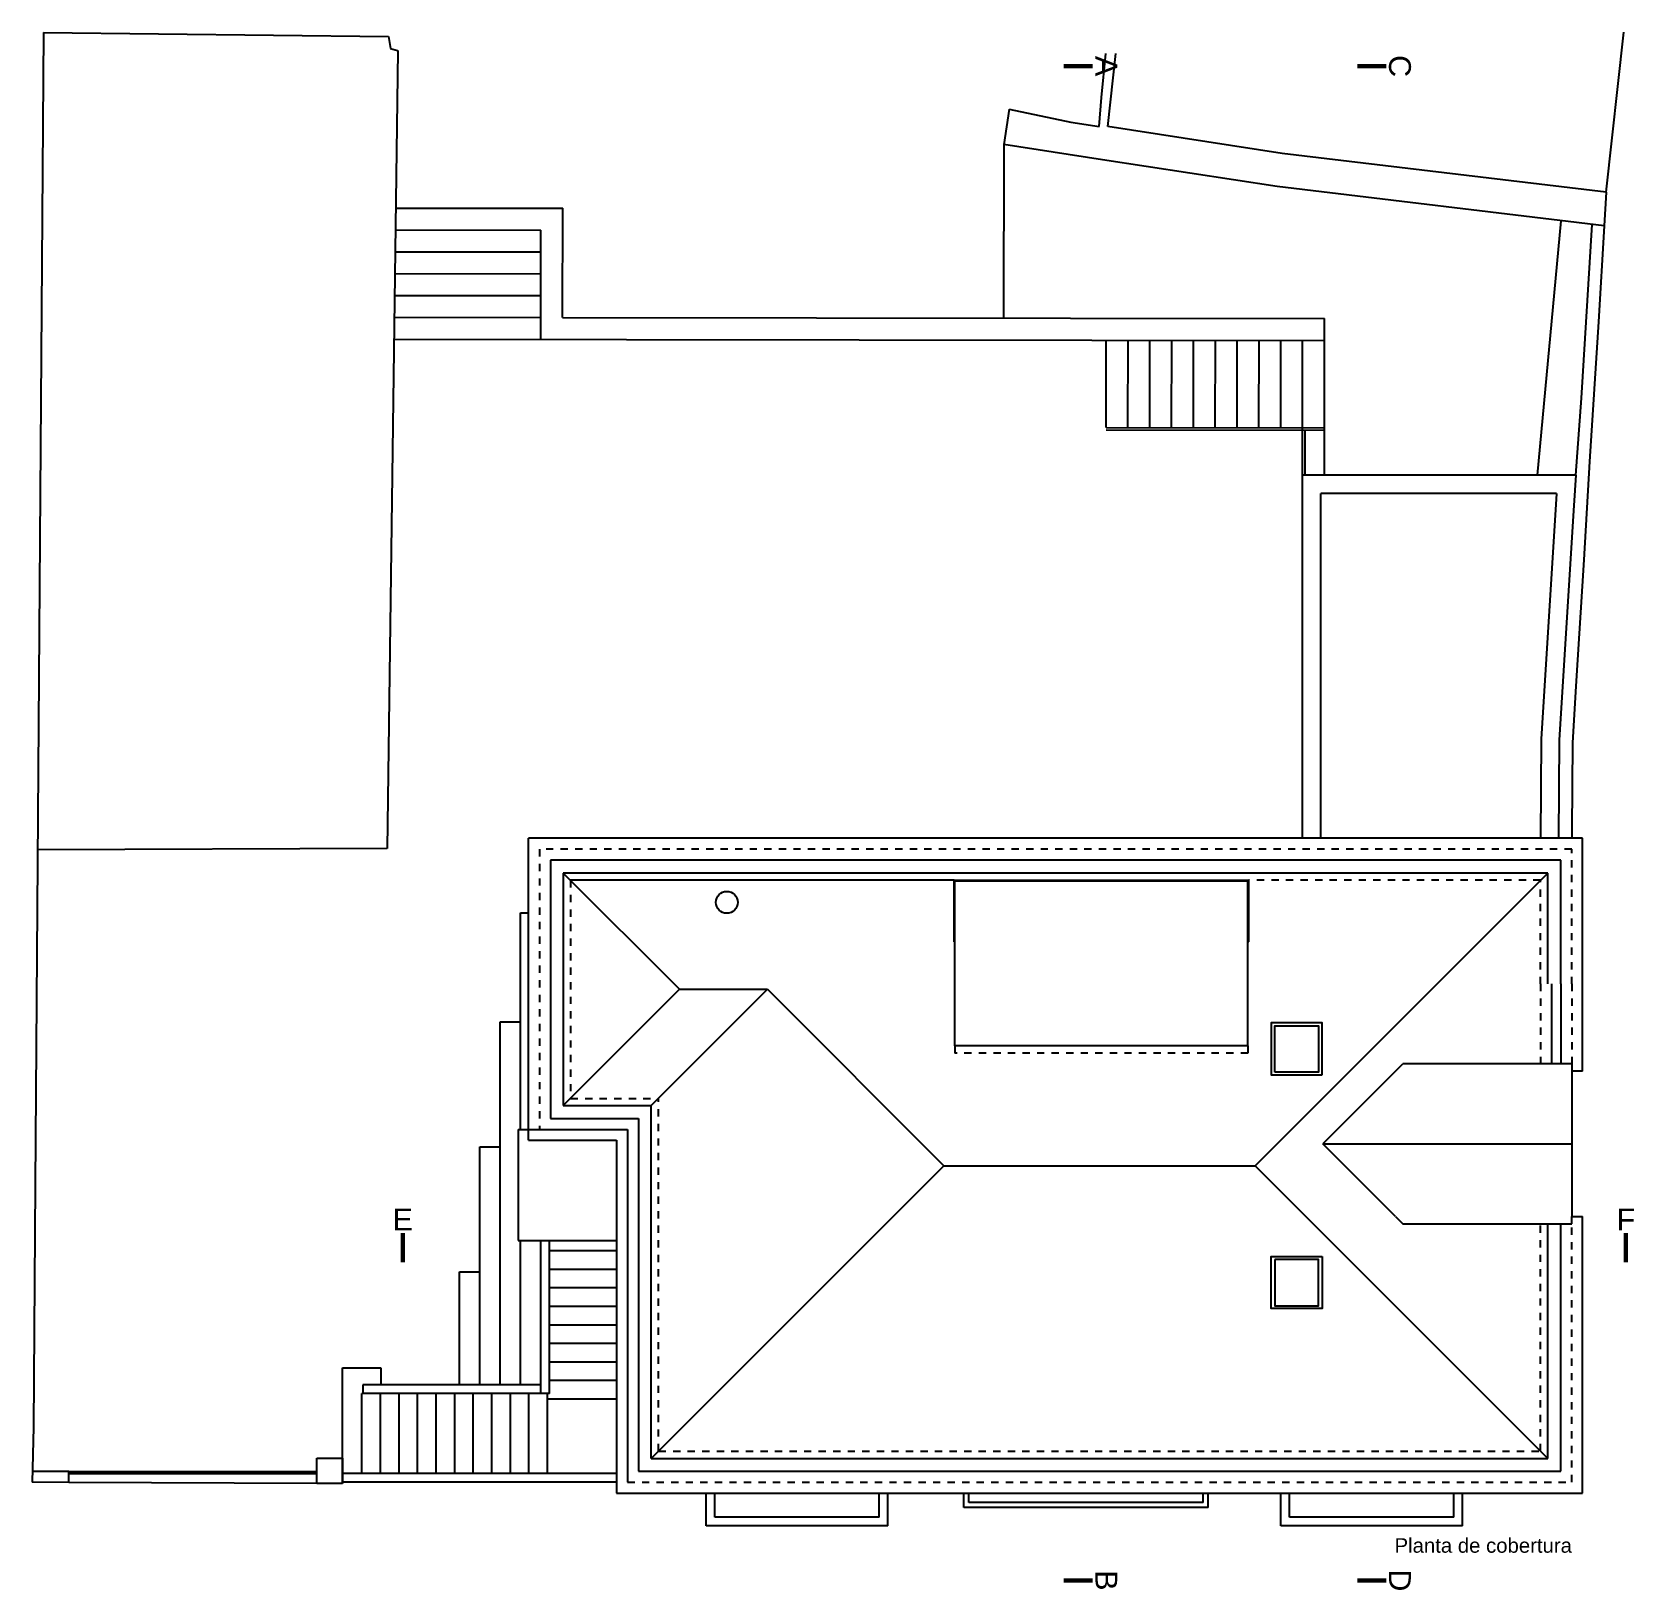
# Model space of a CAD drawing. Header units: millimetres. Extents: x 1778 to 2471, y 1406 to 1876.
# Drawn here: x 1827.65 to 1849.68, y 1695.15 to 1716.56 of the extents above; entities that cross this region are included whole.
import ezdxf
from ezdxf.enums import TextEntityAlignment as Align

# ---------------------------------------------------------------- set-up
doc = ezdxf.new("R2010")
doc.units = ezdxf.units.MM
doc.linetypes.add('DASHED', pattern=[19.05, 12.7, -6.35])
doc.linetypes.add('HIDDEN', pattern=[9.525, 6.35, -3.175])
for name, color, linetype in [('ARQ_CONSTRUIR_VISTA', 30, 'Continuous'), ('ARQ_CONTRUIR_VAOS', 40, 'Continuous'), ('ARQ_EXISNTENTE_VISTA', 9, 'Continuous'), ('ARQ_LINHA_CORTE', 4, 'Continuous'), ('ARQ_TEXTO', 3, 'Continuous')]:
    doc.layers.add(name, color=color, linetype=linetype)
doc.styles.get("Standard").update_dxf_attribs({"font": 'arial.ttf'})

msp = doc.modelspace()

# ---------------------------------------------------------------- linework, layer by layer
at = {"layer": 'ARQ_CONSTRUIR_VISTA'}
for p, q in [((1831.117, 1716.515), (1831.117, 1716.515)), ((1841.088, 1715.499), (1841.013, 1715.014)), ((1841.088, 1715.499), (1841.013, 1715.014)), ((1841.013, 1715.014), (1841.01, 1712.629)), ((1832.652, 1714.141), (1834.949, 1714.138)), ((1834.947, 1712.638), (1834.949, 1714.138)), ((1832.648, 1713.841), (1834.649, 1713.838)), ((1834.647, 1712.338), (1834.649, 1713.838)), ((1832.644, 1713.541), (1834.649, 1713.538)), ((1832.64, 1713.241), (1834.648, 1713.238)), ((1832.636, 1712.941), (1834.648, 1712.938)), ((1832.632, 1712.641), (1834.647, 1712.638)), ((1834.947, 1712.638), (1845.42, 1712.622)), ((1845.42, 1710.468), (1845.42, 1712.622)), ((1832.628, 1712.341), (1845.42, 1712.322)), ((1842.42, 1711.126), (1842.422, 1712.326)), ((1842.72, 1711.126), (1842.722, 1712.326)), ((1843.02, 1711.126), (1843.022, 1712.326)), ((1843.32, 1711.125), (1843.322, 1712.325)), ((1843.62, 1711.125), (1843.622, 1712.325)), ((1843.92, 1711.124), (1843.922, 1712.324)), ((1844.22, 1711.124), (1844.222, 1712.324)), ((1844.52, 1711.123), (1844.522, 1712.323)), ((1844.82, 1711.123), (1844.822, 1712.323)), ((1845.12, 1705.478), (1845.12, 1712.323)), ((1842.42, 1711.126), (1845.42, 1711.122)), ((1842.42, 1711.091), (1845.42, 1711.087)), ((1845.155, 1710.468), (1845.155, 1711.087)), ((1848.879, 1710.468), (1845.12, 1710.468)), ((1848.879, 1710.468), (1848.851, 1710.054)), ((1845.37, 1705.478), (1845.37, 1710.218)), ((1848.61, 1710.218), (1845.37, 1710.218)), ((1848.61, 1710.218), (1848.399, 1706.841)), ((1848.851, 1710.054), (1848.649, 1706.832)), ((1848.399, 1706.841), (1848.39, 1705.478)), ((1848.649, 1706.832), (1848.64, 1705.478)), ((1840.33, 1704.056), (1840.33, 1704.901)), ((1840.33, 1704.901), (1844.38, 1704.901)), ((1844.37, 1704.891), (1840.34, 1704.891)), ((1840.34, 1702.624), (1840.34, 1704.891)), ((1844.37, 1702.624), (1844.37, 1704.891)), ((1844.38, 1704.056), (1844.38, 1704.901)), ((1834.37, 1704.453), (1834.479, 1704.453)), ((1834.37, 1701.478), (1834.37, 1704.453)), ((1840.34, 1704.056), (1840.33, 1704.056)), ((1844.38, 1704.056), (1844.37, 1704.056)), ((1848.542, 1703.476), (1848.542, 1702.378)), ((1848.67, 1703.476), (1848.67, 1702.378)), ((1834.09, 1697.968), (1834.09, 1702.955)), ((1834.09, 1702.955), (1834.37, 1702.955)), ((1844.37, 1702.624), (1840.34, 1702.624)), ((1846.4, 1702.278), (1846.5, 1702.378)), ((1848.82, 1702.378), (1846.5, 1702.378)), ((1848.82, 1702.378), (1848.82, 1702.278)), ((1833.81, 1697.968), (1833.81, 1701.238)), ((1833.81, 1701.238), (1834.09, 1701.238)), ((1846.4, 1700.278), (1846.5, 1700.178)), ((1846.5, 1700.178), (1848.82, 1700.178)), ((1848.82, 1700.178), (1848.82, 1700.278)), ((1834.37, 1697.968), (1834.37, 1699.948)), ((1833.53, 1697.968), (1833.53, 1699.521)), ((1833.53, 1699.521), (1833.81, 1699.521))]:
    msp.add_line(p, q, dxfattribs=at)
at = {"layer": 'ARQ_CONSTRUIR_VISTA', "linetype": 'HIDDEN', "ltscale": 0.01}
for p, q in [((1848.392, 1703.476), (1848.392, 1702.378)), ((1848.82, 1703.476), (1848.82, 1702.378))]:
    msp.add_line(p, q, dxfattribs=at)
at = {"layer": 'ARQ_CONSTRUIR_VISTA', "linetype": 'DASHED', "ltscale": 0.005}
for p, q in [((1840.34, 1702.624), (1840.34, 1702.524)), ((1844.37, 1702.524), (1840.34, 1702.524)), ((1844.37, 1702.624), (1844.37, 1702.524))]:
    msp.add_line(p, q, dxfattribs=at)
at = {"layer": 'ARQ_CONSTRUIR_VISTA'}
msp.add_circle((1837.205, 1704.598), 0.15, dxfattribs=at)
at = {"layer": 'ARQ_CONTRUIR_VAOS'}
for points in [[(1845.39, 1702.225), (1845.39, 1702.941), (1844.69, 1702.941), (1844.69, 1702.225)], [(1844.74, 1702.265), (1844.74, 1702.902), (1845.34, 1702.902), (1845.34, 1702.265)], [(1845.39, 1699.73), (1845.39, 1699.014), (1844.69, 1699.014), (1844.69, 1699.73)], [(1844.74, 1699.691), (1844.74, 1699.054), (1845.34, 1699.054), (1845.34, 1699.691)]]:
    msp.add_lwpolyline(points, close=True, dxfattribs=at)
at = {"layer": 'ARQ_EXISNTENTE_VISTA'}
for p, q in [((1827.814, 1716.554), (1827.696, 1700.714)), ((1827.814, 1716.554), (1832.553, 1716.498)), ((1832.553, 1716.498), (1832.581, 1716.333)), ((1849.292, 1714.358), (1849.535, 1716.561)), ((1832.581, 1716.333), (1832.68, 1716.307)), ((1832.681, 1716.299), (1832.603, 1710.465)), ((1832.68, 1716.307), (1832.681, 1716.299)), ((1842.358, 1715.66), (1842.416, 1716.266)), ((1842.441, 1715.262), (1842.552, 1716.266)), ((1841.088, 1715.499), (1841.933, 1715.323)), ((1842.326, 1715.263), (1842.358, 1715.66)), ((1841.933, 1715.323), (1842.326, 1715.263)), ((1844.842, 1714.893), (1842.441, 1715.262)), ((1842.371, 1714.806), (1841.013, 1715.014)), ((1849.292, 1714.358), (1844.842, 1714.893)), ((1844.772, 1714.437), (1842.371, 1714.806)), ((1849.265, 1713.896), (1844.772, 1714.437)), ((1849.292, 1714.358), (1849.265, 1713.896)), ((1848.352, 1710.468), (1848.677, 1713.967)), ((1848.954, 1711.529), (1849.103, 1713.916)), ((1849.265, 1713.896), (1849.188, 1712.578)), ((1849.188, 1712.578), (1849.066, 1710.658)), ((1848.879, 1710.468), (1848.954, 1711.529)), ((1849.066, 1710.658), (1848.985, 1709.307)), ((1832.603, 1710.465), (1832.534, 1705.337)), ((1848.985, 1709.307), (1848.876, 1707.57)), ((1848.876, 1707.57), (1848.831, 1706.791)), ((1848.831, 1706.791), (1848.823, 1705.589)), ((1848.823, 1705.589), (1848.822, 1705.478)), ((1848.97, 1705.478), (1834.479, 1705.478)), ((1834.479, 1701.327), (1834.479, 1705.478)), ((1848.97, 1702.278), (1848.97, 1705.478)), ((1832.534, 1705.337), (1827.731, 1705.321)), ((1848.67, 1705.178), (1834.78, 1705.178)), ((1834.78, 1705.178), (1834.78, 1701.628)), ((1848.67, 1703.476), (1848.67, 1705.178)), ((1834.957, 1705.001), (1836.555, 1703.403)), ((1848.492, 1705.001), (1834.957, 1705.001)), ((1834.957, 1705.001), (1834.957, 1701.804)), ((1848.492, 1705), (1844.47, 1700.978)), ((1848.492, 1703.476), (1848.492, 1705)), ((1840.33, 1704.901), (1835.057, 1704.901)), ((1834.957, 1701.804), (1836.555, 1703.403)), ((1836.167, 1701.804), (1837.765, 1703.403)), ((1836.555, 1703.403), (1837.765, 1703.403)), ((1837.765, 1703.403), (1840.19, 1700.978)), ((1846.4, 1702.278), (1845.4, 1701.278)), ((1848.97, 1702.278), (1848.82, 1702.278)), ((1848.82, 1702.278), (1848.82, 1700.278)), ((1834.78, 1701.628), (1835.99, 1701.628)), ((1834.957, 1701.804), (1836.167, 1701.804)), ((1835.99, 1701.628), (1835.99, 1696.778)), ((1836.167, 1696.954), (1836.167, 1701.804)), ((1834.339, 1701.478), (1835.84, 1701.478)), ((1834.339, 1701.478), (1834.339, 1699.948)), ((1835.84, 1701.478), (1835.84, 1696.628)), ((1834.479, 1701.327), (1835.689, 1701.327)), ((1835.689, 1701.327), (1835.689, 1696.477)), ((1846.4, 1700.278), (1845.4, 1701.278)), ((1845.4, 1701.278), (1848.82, 1701.278)), ((1836.167, 1696.954), (1840.19, 1700.978)), ((1840.19, 1700.978), (1844.47, 1700.978)), ((1848.492, 1696.955), (1844.47, 1700.978)), ((1827.696, 1700.714), (1827.675, 1697.383)), ((1848.492, 1696.954), (1848.492, 1700.178)), ((1848.67, 1696.778), (1848.67, 1700.178)), ((1848.82, 1700.278), (1848.97, 1700.278)), ((1848.97, 1696.477), (1848.97, 1700.278)), ((1834.339, 1699.948), (1835.689, 1699.948)), ((1834.65, 1697.848), (1834.65, 1699.948)), ((1834.77, 1697.848), (1834.77, 1699.948)), ((1834.77, 1699.813), (1835.689, 1699.813)), ((1834.77, 1699.558), (1835.689, 1699.558)), ((1834.77, 1699.303), (1835.689, 1699.303)), ((1834.77, 1699.048), (1835.689, 1699.048)), ((1834.77, 1698.793), (1835.689, 1698.793)), ((1834.77, 1698.538), (1835.689, 1698.538)), ((1831.92, 1696.628), (1831.92, 1698.198)), ((1831.92, 1698.198), (1832.45, 1698.198)), ((1832.45, 1698.198), (1832.45, 1697.968)), ((1834.77, 1698.283), (1835.689, 1698.283)), ((1834.65, 1697.968), (1832.2, 1697.968)), ((1832.2, 1697.968), (1832.2, 1697.848)), ((1834.77, 1698.028), (1835.689, 1698.028)), ((1832.19, 1696.748), (1832.19, 1697.848)), ((1834.77, 1697.848), (1832.19, 1697.848)), ((1832.445, 1696.748), (1832.445, 1697.848)), ((1832.7, 1696.748), (1832.7, 1697.848)), ((1832.955, 1696.748), (1832.955, 1697.848)), ((1833.21, 1696.748), (1833.21, 1697.848)), ((1833.465, 1696.748), (1833.465, 1697.848)), ((1833.72, 1696.748), (1833.72, 1697.848)), ((1833.975, 1696.748), (1833.975, 1697.848)), ((1834.23, 1696.748), (1834.23, 1697.848)), ((1834.485, 1696.748), (1834.485, 1697.848)), ((1834.74, 1696.748), (1834.74, 1697.848)), ((1834.74, 1697.773), (1835.689, 1697.773)), ((1827.675, 1697.383), (1827.654, 1696.627)), ((1828.16, 1696.775), (1827.658, 1696.777)), ((1828.16, 1696.625), (1828.16, 1696.775)), ((1828.16, 1696.775), (1831.57, 1696.775)), ((1831.57, 1696.608), (1831.57, 1696.958)), ((1831.57, 1696.958), (1831.92, 1696.958)), ((1831.92, 1696.958), (1831.92, 1696.608)), ((1835.99, 1696.778), (1848.67, 1696.778)), ((1836.167, 1696.954), (1848.493, 1696.954)), ((1828.16, 1696.625), (1827.654, 1696.627)), ((1828.16, 1696.745), (1831.57, 1696.745)), ((1831.57, 1696.608), (1828.16, 1696.625)), ((1831.92, 1696.608), (1831.57, 1696.608)), ((1835.689, 1696.748), (1831.92, 1696.748)), ((1835.689, 1696.628), (1831.92, 1696.628)), ((1835.689, 1696.477), (1848.97, 1696.477)), ((1836.92, 1696.028), (1836.92, 1696.478)), ((1837.04, 1696.148), (1837.04, 1696.478)), ((1839.3, 1696.148), (1839.3, 1696.478)), ((1839.42, 1696.028), (1839.42, 1696.478)), ((1840.462, 1696.278), (1840.462, 1696.478)), ((1840.532, 1696.348), (1840.532, 1696.478)), ((1843.752, 1696.348), (1840.532, 1696.348)), ((1843.752, 1696.348), (1843.752, 1696.478)), ((1843.822, 1696.278), (1843.822, 1696.478)), ((1844.82, 1696.028), (1844.82, 1696.478)), ((1844.94, 1696.148), (1844.94, 1696.478)), ((1847.2, 1696.148), (1847.2, 1696.478)), ((1847.32, 1696.028), (1847.32, 1696.478)), ((1839.3, 1696.148), (1837.04, 1696.148)), ((1843.822, 1696.278), (1840.462, 1696.278)), ((1847.2, 1696.148), (1844.94, 1696.148)), ((1839.42, 1696.028), (1836.92, 1696.028)), ((1847.32, 1696.028), (1844.82, 1696.028))]:
    msp.add_line(p, q, dxfattribs=at)
at = {"layer": 'ARQ_EXISNTENTE_VISTA', "linetype": 'HIDDEN', "ltscale": 0.01}
for p, q in [((1848.82, 1705.328), (1834.63, 1705.328)), ((1834.63, 1705.328), (1834.63, 1701.478)), ((1848.82, 1703.476), (1848.82, 1705.328)), ((1835.057, 1704.901), (1835.057, 1701.904)), ((1848.392, 1704.901), (1844.38, 1704.901)), ((1848.392, 1703.476), (1848.392, 1704.901)), ((1835.057, 1701.904), (1836.267, 1701.904)), ((1836.267, 1697.054), (1836.267, 1701.904)), ((1848.392, 1697.055), (1848.392, 1700.178)), ((1848.82, 1696.628), (1848.82, 1700.178)), ((1836.267, 1697.054), (1848.393, 1697.054)), ((1835.84, 1696.628), (1848.82, 1696.628))]:
    msp.add_line(p, q, dxfattribs=at)
at = {"layer": 'ARQ_LINHA_CORTE'}
for points in [[(1842.235, 1716.093, 0.06, 0.06, 0), (1841.835, 1716.093, 0, 0, 0), (1841.835, 1714.593, 0, 0, 0)], [(1846.271, 1716.093, 0.06, 0.06, 0), (1845.871, 1716.093, 0, 0, 0), (1845.871, 1714.593, 0, 0, 0)], [(1832.75, 1700.051, 0.06, 0.06, 0), (1832.75, 1699.651, 0, 0, 0), (1834.25, 1699.651, 0, 0, 0)], [(1849.565, 1700.051, 0.06, 0.06, 0), (1849.565, 1699.651, 0, 0, 0), (1848.065, 1699.651, 0, 0, 0)], [(1842.235, 1695.278, 0.06, 0.06, 0), (1841.835, 1695.278, 0, 0, 0), (1841.835, 1696.778, 0, 0, 0)], [(1846.271, 1695.278, 0.06, 0.06, 0), (1845.871, 1695.278, 0, 0, 0), (1845.871, 1696.778, 0, 0, 0)]]:
    msp.add_lwpolyline(points, format="xyseb", dxfattribs=at)

# ---------------------------------------------------------------- texts
for s, p in [('A', (1842.273, 1716.093)), ('C', (1846.309, 1716.093)), ('B', (1842.273, 1695.278)), ('D', (1846.309, 1695.278))]:
    msp.add_text(s, height=0.3, rotation=270, dxfattribs=at).set_placement(p, align=Align.CENTER)
for s, p in [('E', (1832.75, 1700.089)), ('F', (1849.565, 1700.089))]:
    msp.add_text(s, height=0.3, dxfattribs=at).set_placement(p, align=Align.CENTER)
at = {"layer": 'ARQ_TEXTO'}
msp.add_text('Planta de cobertura', height=0.2, dxfattribs=at).set_placement((1848.823, 1695.658), align=Align.RIGHT)

doc.saveas('drawing.dxf')
